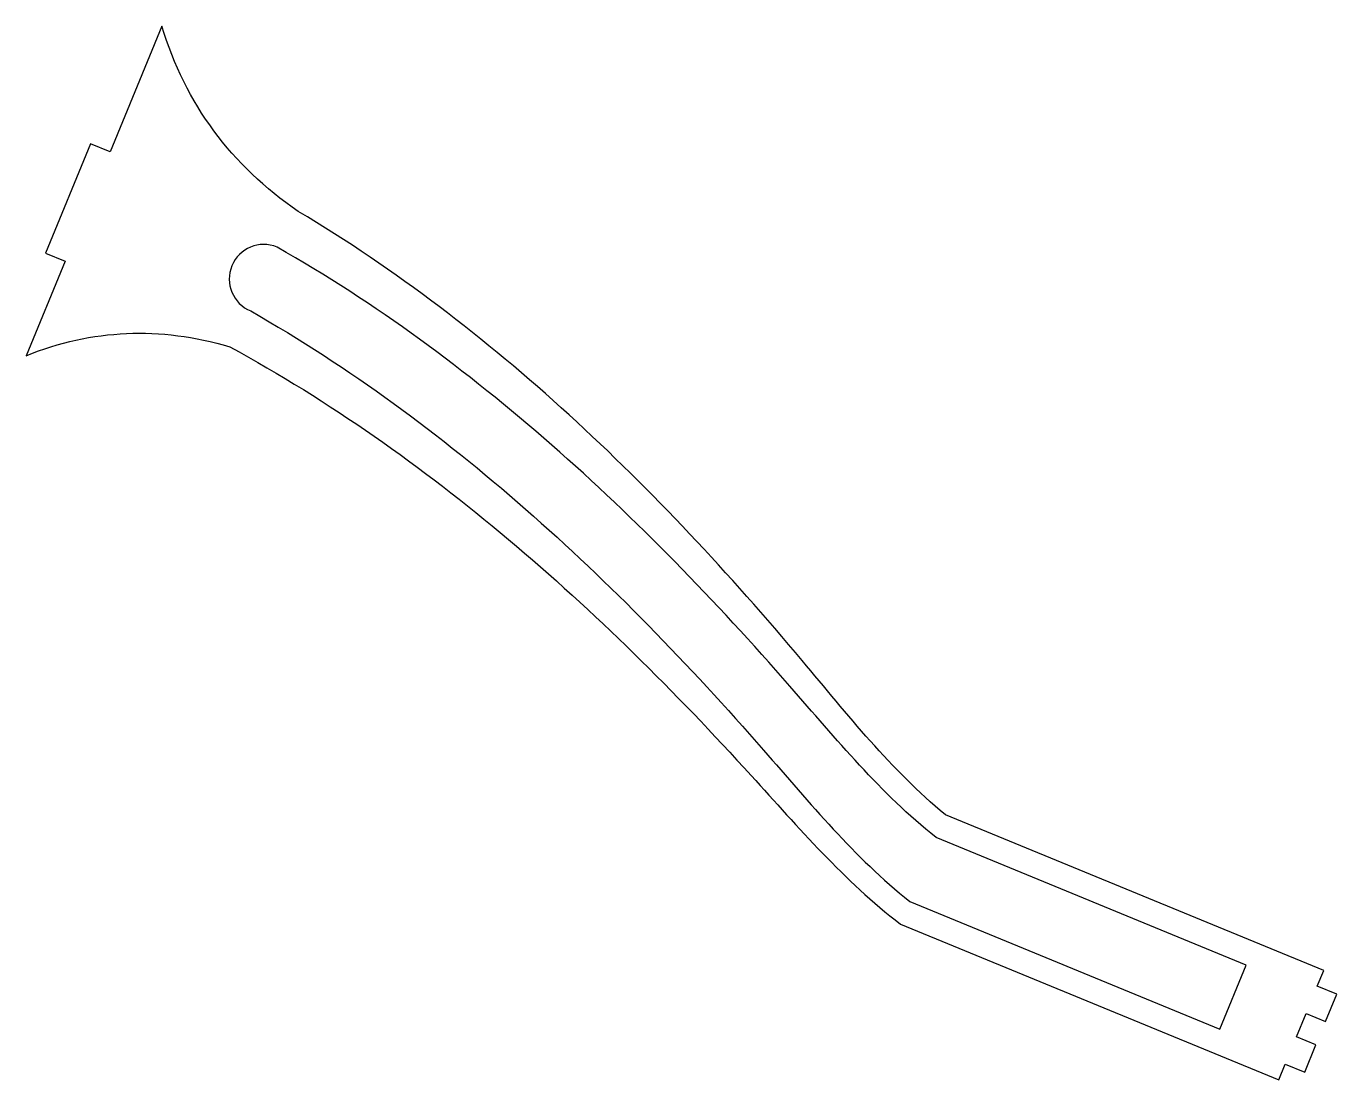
# Model space of a CAD drawing. Header units: millimetres. Extents: x -224 to 87, y -45 to 205.
import ezdxf

# ---------------------------------------------------------------- set-up
doc = ezdxf.new("R2010")
doc.units = ezdxf.units.MM

msp = doc.modelspace()

# ---------------------------------------------------------------- linework, layer by layer
at = {"color": 7, "linetype": 'Continuous', "lineweight": 25}
for p, q in [((-192.02, 204.72), (-204.29, 174.93)), ((-208.91, 176.83), (-219.57, 150.94)), ((-204.29, 174.93), (-208.91, 176.83)), ((-219.57, 150.94), (-214.95, 149.03)), ((-214.95, 149.03), (-224.18, 126.59)), ((83.47, -19.22), (-6.24, 17.71)), ((65.05, -17.91), (-8.45, 12.35)), ((-14.69, -2.82), (58.81, -33.07)), ((-16.9, -8.18), (72.82, -45.11)), ((58.81, -33.07), (65.05, -17.91)), ((81.95, -22.92), (83.47, -19.22)), ((86.58, -24.82), (81.95, -22.92)), ((83.91, -31.3), (86.58, -24.82)), ((77, -34.94), (79.29, -29.39)), ((79.29, -29.39), (83.91, -31.3)), ((81.63, -36.84), (77, -34.94)), ((78.96, -43.32), (81.63, -36.84)), ((72.82, -45.11), (74.34, -41.41)), ((74.34, -41.41), (78.96, -43.32))]:
    msp.add_line(p, q, dxfattribs=at)
msp.add_arc((-167.83, 144.78), 8.2, 67.6269, 247.6269, dxfattribs=at)
for points in [[(-159.67, 160.82), (-175.57, 171.66), (-186.36, 186.29), (-192.02, 204.72)], [(-224.18, 126.59), (-208.59, 132.91), (-192.5, 133.61), (-175.91, 128.7)]]:
    msp.add_open_spline(points, degree=3, dxfattribs=at)
for points, knots in [([(-6.24, 17.71), (-19.15, 28.43), (-62.61, 83.62), (-113.34, 133.12), (-159.67, 160.82)], [0, 0, 0, 0, 0.237148, 1, 1, 1, 1]), ([(-8.45, 12.35), (-21.57, 22.8), (-66.12, 77.12), (-117.84, 125.59), (-164.71, 152.36)], [0, 0, 0, 0, 0.237148, 1, 1, 1, 1]), ([(-170.95, 137.2), (-124.08, 110.43), (-72.37, 61.95), (-27.81, 7.64), (-14.69, -2.82)], [0, 0, 0, 0, 0.762852, 1, 1, 1, 1]), ([(-175.91, 128.7), (-128.52, 102.87), (-75.85, 55.43), (-30.22, 2.01), (-16.9, -8.18)], [0, 0, 0, 0, 0.762852, 1, 1, 1, 1])]:
    msp.add_open_spline(points, degree=3, knots=knots, dxfattribs=at)

doc.saveas('drawing.dxf')
